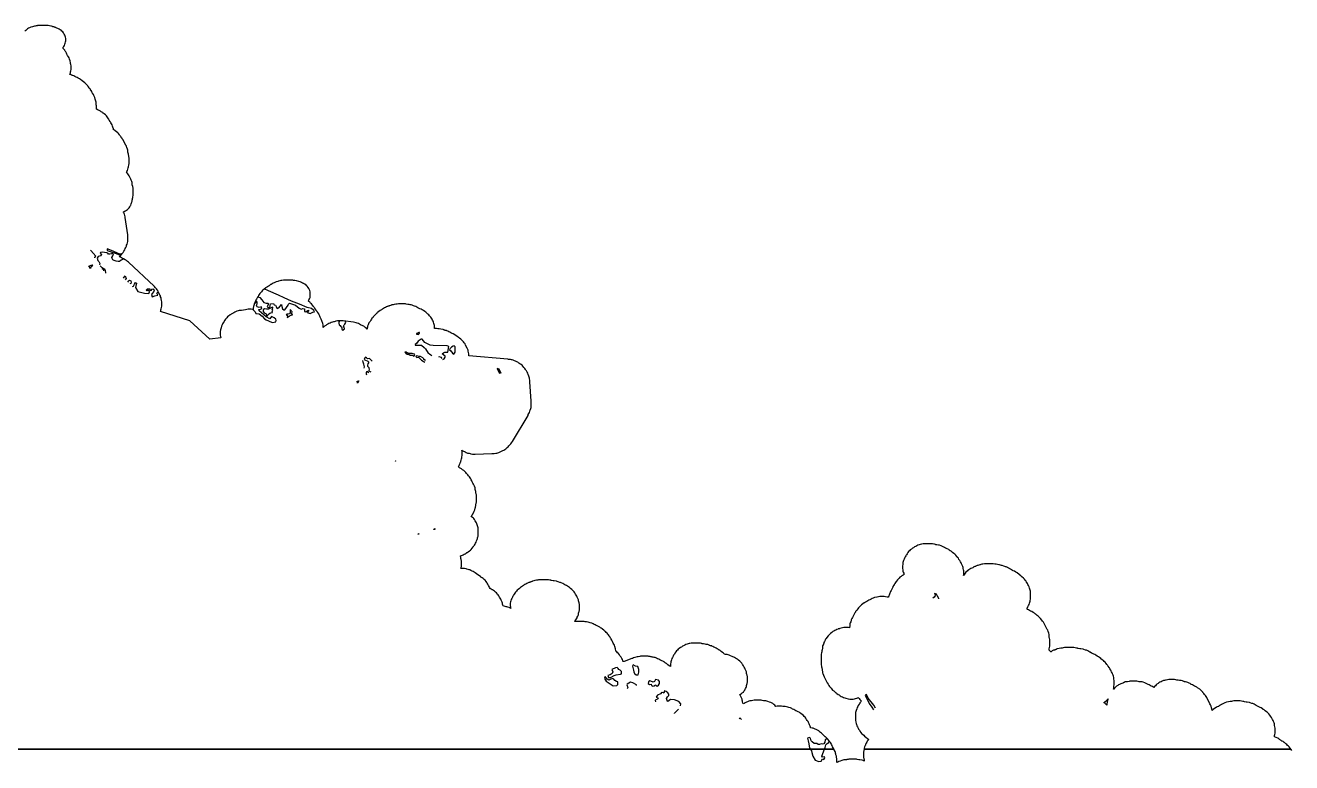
# Model space of a CAD drawing. Header units: metres. Extents: x 0 to 1325, y -1 to 773.
# Drawn here: x 387.34 to 434.15, y 209.55 to 236.79 of the extents above; entities that cross this region are included whole.
import ezdxf

# ---------------------------------------------------------------- set-up
doc = ezdxf.new("R2010")
doc.units = ezdxf.units.M

msp = doc.modelspace()

# ---------------------------------------------------------------- linework, layer by layer
at = {"layer": 'CUT'}
for points in [[(250.68, 210.048), (417.22, 210.048), (417.22, 210.058), (417.22, 210.058), (417.2, 210.098), (417.18, 210.138), (417.16, 210.178), (417.14, 210.218), (417.12, 210.258), (417.1, 210.288), (417.07, 210.328), (417.04, 210.368), (417, 210.418), (416.98, 210.438), (416.95, 210.468), (416.92, 210.498), (416.9, 210.508), (416.79, 210.618), (416.77, 210.638), (416.73, 210.668), (416.7, 210.688), (416.69, 210.698), (416.67, 210.718), (416.64, 210.738), (416.6, 210.758), (416.57, 210.778), (416.53, 210.788), (416.49, 210.808), (416.48, 210.808), (416.46, 210.818), (416.42, 210.828), (416.38, 210.838), (416.36, 210.838), (416.36, 210.858), (416.35, 210.898), (416.33, 210.948), (416.31, 210.988), (416.29, 211.028), (416.27, 211.068), (416.25, 211.098), (416.24, 211.108), (416.22, 211.148), (416.19, 211.188), (416.16, 211.228), (416.13, 211.258), (416.1, 211.288), (416.05, 211.328), (416.01, 211.358), (415.97, 211.388), (415.94, 211.408), (415.9, 211.428), (415.86, 211.448), (415.82, 211.468), (415.74, 211.508), (415.7, 211.528), (415.67, 211.548), (415.62, 211.568), (415.56, 211.588), (415.52, 211.598), (415.48, 211.608), (415.42, 211.618), (415.39, 211.618), (415.37, 211.618), (415.34, 211.628), (415.29, 211.638), (415.25, 211.638), (415.17, 211.638), (415.13, 211.638), (415.08, 211.628), (415.07, 211.638), (415.04, 211.668), (415.01, 211.698), (414.97, 211.728), (414.94, 211.748), (414.9, 211.768), (414.85, 211.788), (414.79, 211.808), (414.75, 211.818), (414.71, 211.828), (414.67, 211.838), (414.63, 211.838), (414.57, 211.848), (414.54, 211.858), (414.5, 211.858), (414.32, 211.858), (414.28, 211.858), (414.23, 211.848), (414.18, 211.838), (414.16, 211.838), (414.12, 211.828), (414.08, 211.818), (414.03, 211.798), (413.99, 211.778), (413.95, 211.758), (413.91, 211.738), (413.87, 211.718), (413.86, 211.748), (413.85, 211.798), (413.85, 211.818), (413.84, 211.858), (413.83, 211.898), (413.81, 211.948), (413.79, 211.988), (413.75, 212.068), (413.77, 212.078), (413.81, 212.098), (413.84, 212.128), (413.88, 212.158), (413.9, 212.188), (413.93, 212.228), (413.95, 212.268), (413.96, 212.288), (413.98, 212.328), (413.99, 212.358), (414, 212.398), (414.01, 212.438), (414.02, 212.468), (414.03, 212.528), (414.03, 212.578), (414.03, 212.668), (414.03, 212.718), (414.02, 212.778), (414.01, 212.808), (414, 212.848), (414, 212.868), (413.99, 212.908), (413.97, 212.958), (413.95, 212.998), (413.93, 213.038), (413.91, 213.078), (413.88, 213.128), (413.86, 213.158), (413.85, 213.178), (413.82, 213.218), (413.78, 213.268), (413.75, 213.298), (413.7, 213.338), (413.66, 213.368), (413.63, 213.388), (413.59, 213.408), (413.55, 213.428), (413.47, 213.468), (413.41, 213.498), (413.38, 213.508), (413.35, 213.518), (413.32, 213.528), (413.28, 213.538), (413.26, 213.538), (413.22, 213.548), (413.18, 213.558), (413.14, 213.588), (413.11, 213.618), (413.06, 213.658), (413.05, 213.668), (413.01, 213.698), (412.99, 213.708), (412.96, 213.728), (412.91, 213.758), (412.87, 213.778), (412.83, 213.798), (412.79, 213.818), (412.75, 213.838), (412.72, 213.848), (412.71, 213.858), (412.7, 213.858), (412.69, 213.858), (412.68, 213.868), (412.67, 213.868), (412.66, 213.868), (412.64, 213.878), (412.63, 213.878), (412.62, 213.888), (412.57, 213.908), (412.53, 213.918), (412.51, 213.918), (412.47, 213.928), (412.41, 213.938), (412.38, 213.938), (412.36, 213.938), (412.34, 213.948), (412.33, 213.948), (412.29, 213.958), (412.27, 213.958), (412.22, 213.968), (412.17, 213.968), (412.04, 213.968), (412, 213.968), (411.95, 213.958), (411.9, 213.948), (411.88, 213.948), (411.84, 213.938), (411.8, 213.928), (411.75, 213.908), (411.71, 213.888), (411.67, 213.868), (411.63, 213.848), (411.6, 213.828), (411.59, 213.818), (411.55, 213.798), (411.51, 213.768), (411.47, 213.738), (411.44, 213.708), (411.41, 213.678), (411.38, 213.638), (411.35, 213.598), (411.33, 213.558), (411.32, 213.548), (411.3, 213.518), (411.28, 213.478), (411.26, 213.438), (411.24, 213.398), (411.22, 213.348), (411.21, 213.308), (411.2, 213.268), (411.2, 213.248), (411.19, 213.198), (411.18, 213.148), (411.18, 213.108), (411.18, 213.098), (411.14, 213.128), (411.09, 213.168), (411.08, 213.178), (411.04, 213.208), (411.01, 213.228), (411, 213.228), (410.97, 213.248), (410.95, 213.268), (410.9, 213.298), (410.87, 213.308), (410.79, 213.348), (410.75, 213.368), (410.71, 213.388), (410.67, 213.408), (410.62, 213.428), (410.58, 213.438), (410.54, 213.448), (410.51, 213.448), (410.48, 213.458), (410.47, 213.458), (410.46, 213.458), (410.43, 213.468), (410.42, 213.468), (410.39, 213.468), (410.36, 213.478), (410.31, 213.478), (410.12, 213.478), (410.08, 213.478), (410.05, 213.468), (409.99, 213.458), (409.95, 213.458), (409.87, 213.438), (409.82, 213.418), (409.78, 213.398), (409.76, 213.398), (409.47, 213.288), (409.45, 213.288), (409.44, 213.288), (409.43, 213.298), (409.43, 213.308), (409.41, 213.358), (409.39, 213.398), (409.36, 213.448), (409.33, 213.488), (409.3, 213.528), (409.26, 213.578), (409.23, 213.608), (409.2, 213.638), (409.17, 213.668), (409.16, 213.668), (409.16, 213.688), (409.15, 213.738), (409.15, 213.758), (409.13, 213.838), (409.11, 213.888), (409.09, 213.928), (409.07, 213.968), (409.04, 214.028), (409.02, 214.068), (408.99, 214.108), (408.99, 214.118), (408.97, 214.148), (408.95, 214.188), (408.94, 214.198), (408.92, 214.218), (408.92, 214.228), (408.9, 214.268), (408.87, 214.298), (408.84, 214.328), (408.81, 214.358), (408.78, 214.388), (408.76, 214.408), (408.72, 214.438), (408.67, 214.478), (408.66, 214.488), (408.62, 214.518), (408.6, 214.528), (408.57, 214.548), (408.52, 214.578), (408.48, 214.598), (408.44, 214.618), (408.4, 214.638), (408.36, 214.658), (408.33, 214.678), (408.28, 214.698), (408.22, 214.718), (408.14, 214.738), (408.08, 214.748), (408.05, 214.748), (408.03, 214.748), (408, 214.758), (407.95, 214.768), (407.91, 214.768), (407.72, 214.768), (407.66, 214.768), (407.64, 214.768), (407.66, 214.788), (407.69, 214.828), (407.71, 214.858), (407.73, 214.898), (407.74, 214.918), (407.76, 214.958), (407.78, 215.008), (407.79, 215.048), (407.79, 215.068), (407.8, 215.108), (407.81, 215.138), (407.82, 215.198), (407.82, 215.248), (407.82, 215.338), (407.82, 215.388), (407.81, 215.448), (407.8, 215.488), (407.79, 215.528), (407.78, 215.568), (407.76, 215.618), (407.74, 215.658), (407.72, 215.698), (407.7, 215.738), (407.68, 215.768), (407.67, 215.778), (407.65, 215.818), (407.62, 215.858), (407.59, 215.898), (407.54, 215.948), (407.49, 215.988), (407.45, 216.018), (407.41, 216.048), (407.38, 216.068), (407.34, 216.088), (407.3, 216.108), (407.29, 216.118), (407.28, 216.118), (407.24, 216.148), (407.2, 216.168), (407.15, 216.188), (407.12, 216.198), (407.09, 216.208), (407.03, 216.228), (407, 216.238), (406.97, 216.248), (406.89, 216.268), (406.85, 216.268), (406.79, 216.278), (406.78, 216.278), (406.76, 216.288), (406.73, 216.288), (406.72, 216.288), (406.68, 216.298), (406.63, 216.308), (406.59, 216.308), (406.4, 216.308), (406.36, 216.308), (406.31, 216.298), (406.28, 216.288), (406.26, 216.288), (406.23, 216.288), (406.17, 216.278), (406.13, 216.268), (406.08, 216.248), (406.07, 216.238), (406.06, 216.238), (406.04, 216.228), (406.03, 216.228), (406.02, 216.228), (406.01, 216.218), (405.99, 216.218), (405.98, 216.208), (405.97, 216.208), (405.95, 216.198), (405.92, 216.188), (405.88, 216.168), (405.84, 216.148), (405.8, 216.128), (405.77, 216.108), (405.75, 216.088), (405.73, 216.078), (405.71, 216.068), (405.68, 216.048), (405.64, 216.018), (405.6, 215.988), (405.55, 215.948), (405.52, 215.918), (405.49, 215.888), (405.46, 215.848), (405.43, 215.808), (405.41, 215.768), (405.4, 215.758), (405.38, 215.728), (405.36, 215.698), (405.34, 215.658), (405.32, 215.618), (405.3, 215.578), (405.28, 215.528), (405.27, 215.488), (405.26, 215.438), (405.26, 215.398), (405.26, 215.358), (405.27, 215.308), (405.27, 215.268), (405.28, 215.248), (405.26, 215.258), (405.22, 215.278), (405.17, 215.298), (405.13, 215.308), (405.11, 215.308), (405.07, 215.318), (405.04, 215.328), (405, 215.338), (404.99, 215.368), (404.98, 215.398), (404.97, 215.438), (404.96, 215.478), (404.95, 215.508), (404.93, 215.548), (404.91, 215.588), (404.89, 215.628), (404.87, 215.668), (404.84, 215.708), (404.81, 215.748), (404.8, 215.758), (404.79, 215.768), (404.75, 215.818), (404.72, 215.848), (404.68, 215.878), (404.64, 215.908), (404.6, 215.928), (404.59, 215.938), (404.56, 215.958), (404.52, 215.978), (404.5, 216.018), (404.48, 216.058), (404.46, 216.098), (404.43, 216.148), (404.41, 216.178), (404.4, 216.198), (404.37, 216.238), (404.33, 216.288), (404.3, 216.318), (404.26, 216.348), (404.22, 216.378), (404.18, 216.398), (404.17, 216.408), (404.01, 216.518), (404.01, 216.528), (403.97, 216.558), (403.93, 216.588), (403.89, 216.608), (403.85, 216.628), (403.81, 216.648), (403.77, 216.668), (403.74, 216.678), (403.7, 216.688), (403.66, 216.698), (403.63, 216.708), (403.57, 216.718), (403.52, 216.718), (403.44, 216.718), (403.45, 216.748), (403.46, 216.808), (403.46, 216.858), (403.46, 216.948), (403.46, 216.998), (403.45, 217.058), (403.44, 217.088), (403.43, 217.128), (403.42, 217.188), (403.46, 217.198), (403.5, 217.218), (403.52, 217.228), (403.56, 217.248), (403.6, 217.268), (403.63, 217.288), (403.66, 217.308), (403.67, 217.318), (403.71, 217.338), (403.75, 217.368), (403.79, 217.398), (403.82, 217.428), (403.86, 217.478), (403.89, 217.518), (403.9, 217.538), (403.92, 217.558), (403.94, 217.588), (403.96, 217.618), (403.98, 217.658), (404, 217.698), (404.02, 217.738), (404.04, 217.788), (404.05, 217.828), (404.05, 217.848), (404.06, 217.888), (404.07, 217.918), (404.08, 217.978), (404.08, 218.028), (404.08, 218.118), (404.08, 218.168), (404.07, 218.228), (404.06, 218.258), (404.05, 218.298), (404.04, 218.338), (404.03, 218.368), (404.01, 218.408), (403.99, 218.448), (403.97, 218.488), (403.94, 218.528), (403.91, 218.568), (403.9, 218.578), (403.87, 218.608), (403.83, 218.628), (403.82, 218.628), (403.91, 218.808), (403.93, 218.838), (403.95, 218.888), (403.97, 218.948), (403.98, 218.988), (403.99, 219.048), (403.99, 219.078), (403.99, 219.098), (404, 219.128), (404.01, 219.178), (404.01, 219.218), (404.01, 219.398), (404.01, 219.438), (404, 219.468), (403.99, 219.528), (403.99, 219.568), (403.98, 219.598), (403.97, 219.638), (403.97, 219.658), (403.96, 219.698), (403.94, 219.758), (403.92, 219.808), (403.9, 219.838), (403.88, 219.878), (403.86, 219.918), (403.84, 219.958), (403.82, 219.998), (403.8, 220.038), (403.78, 220.068), (403.75, 220.108), (403.72, 220.148), (403.69, 220.178), (403.68, 220.198), (403.67, 220.208), (403.66, 220.218), (403.65, 220.228), (403.62, 220.268), (403.59, 220.298), (403.54, 220.338), (403.5, 220.368), (403.46, 220.398), (403.43, 220.418), (403.41, 220.428), (403.39, 220.438), (403.37, 220.458), (403.35, 220.478), (403.36, 220.498), (403.37, 220.528), (403.39, 220.568), (403.41, 220.608), (403.42, 220.648), (403.43, 220.658), (403.44, 220.678), (403.44, 220.688), (403.44, 220.698), (403.45, 220.728), (403.46, 220.768), (403.47, 220.808), (403.47, 220.848), (403.48, 220.898), (403.48, 220.938), (403.48, 221.018), (403.48, 221.058), (403.47, 221.088), (403.51, 221.068), (403.59, 221.028), (403.63, 221.008), (403.68, 220.988), (403.72, 220.978), (403.74, 220.978), (403.78, 220.968), (403.81, 220.958), (403.87, 220.948), (403.92, 220.948), (403.96, 220.948), (403.97, 220.948), (404.58, 220.968), (404.62, 220.968), (404.67, 220.968), (404.73, 220.978), (404.76, 220.988), (404.8, 220.998), (404.84, 221.008), (404.87, 221.018), (404.91, 221.038), (404.99, 221.078), (405.03, 221.098), (405.06, 221.118), (405.1, 221.148), (405.15, 221.188), (405.18, 221.218), (405.21, 221.248), (405.24, 221.278), (405.28, 221.328), (405.31, 221.368), (405.34, 221.408), (405.92, 222.378), (405.93, 222.408), (405.95, 222.448), (405.97, 222.488), (405.99, 222.538), (405.99, 222.548), (406, 222.568), (406.02, 222.628), (406.03, 222.668), (406.04, 222.728), (406.04, 222.778), (406.04, 222.868), (406.04, 222.898), (405.99, 223.618), (405.98, 223.678), (405.97, 223.728), (405.97, 223.748), (405.96, 223.788), (405.95, 223.828), (405.93, 223.888), (405.91, 223.938), (405.89, 223.978), (405.86, 224.018), (405.84, 224.048), (405.83, 224.068), (405.8, 224.108), (405.77, 224.148), (405.73, 224.198), (405.7, 224.228), (405.66, 224.258), (405.62, 224.288), (405.58, 224.308), (405.57, 224.318), (405.54, 224.338), (405.5, 224.358), (405.46, 224.378), (405.42, 224.398), (405.37, 224.418), (405.33, 224.428), (405.31, 224.428), (405.27, 224.438), (405.24, 224.448), (405.2, 224.448), (405.17, 224.458), (403.73, 224.578), (403.73, 224.608), (403.73, 224.648), (403.72, 224.698), (403.71, 224.748), (403.7, 224.788), (403.69, 224.818), (403.67, 224.858), (403.61, 224.978), (403.59, 225.018), (403.56, 225.058), (403.53, 225.098), (403.5, 225.128), (403.47, 225.158), (403.44, 225.188), (403.39, 225.228), (403.35, 225.258), (403.32, 225.278), (403.15, 225.388), (403.11, 225.408), (403.07, 225.428), (403.03, 225.448), (402.99, 225.468), (402.95, 225.488), (402.92, 225.498), (402.91, 225.508), (402.9, 225.508), (402.89, 225.508), (402.88, 225.518), (402.87, 225.518), (402.86, 225.518), (402.84, 225.528), (402.83, 225.528), (402.81, 225.538), (402.8, 225.538), (402.78, 225.548), (402.7, 225.568), (402.64, 225.578), (402.59, 225.578), (402.54, 225.588), (402.5, 225.588), (402.46, 225.588), (402.46, 225.598), (402.46, 225.638), (402.46, 225.658), (402.46, 225.698), (402.45, 225.738), (402.44, 225.778), (402.43, 225.818), (402.41, 225.858), (402.39, 225.898), (402.37, 225.938), (402.35, 225.968), (402.32, 226.008), (402.28, 226.058), (402.25, 226.088), (402.22, 226.118), (402.19, 226.148), (402.14, 226.188), (402.1, 226.218), (402.06, 226.248), (402.01, 226.278), (401.97, 226.298), (401.92, 226.318), (401.89, 226.328), (401.87, 226.338), (401.86, 226.348), (401.85, 226.348), (401.81, 226.378), (401.77, 226.398), (401.72, 226.418), (401.69, 226.428), (401.63, 226.448), (401.6, 226.458), (401.56, 226.468), (401.52, 226.478), (401.48, 226.478), (401.42, 226.488), (401.39, 226.498), (401.35, 226.498), (401.17, 226.498), (401.13, 226.498), (401.08, 226.488), (401.03, 226.488), (400.97, 226.478), (400.93, 226.468), (400.89, 226.458), (400.87, 226.448), (400.86, 226.448), (400.84, 226.438), (400.83, 226.438), (400.8, 226.428), (400.79, 226.428), (400.78, 226.418), (400.76, 226.418), (400.75, 226.408), (400.74, 226.408), (400.72, 226.398), (400.69, 226.388), (400.65, 226.368), (400.61, 226.348), (400.57, 226.328), (400.54, 226.308), (400.52, 226.288), (400.5, 226.278), (400.48, 226.268), (400.45, 226.248), (400.37, 226.188), (400.35, 226.168), (400.32, 226.148), (400.31, 226.138), (400.3, 226.128), (400.28, 226.108), (400.25, 226.078), (400.22, 226.048), (400.2, 226.018), (400.19, 226.008), (400.18, 225.998), (400.16, 225.968), (400.15, 225.968), (400.13, 225.928), (400.11, 225.898), (400.08, 225.848), (400.07, 225.838), (400.04, 225.798), (400.02, 225.758), (400.01, 225.718), (399.99, 225.678), (399.98, 225.638), (399.97, 225.588), (399.97, 225.568), (399.96, 225.578), (399.93, 225.608), (399.89, 225.638), (399.85, 225.668), (399.81, 225.688), (399.73, 225.728), (399.69, 225.748), (399.65, 225.768), (399.6, 225.788), (399.56, 225.798), (399.52, 225.808), (399.47, 225.818), (399.08, 225.868), (399.02, 225.868), (398.93, 225.868), (398.88, 225.868), (398.82, 225.858), (398.79, 225.848), (398.75, 225.838), (398.73, 225.838), (398.69, 225.828), (398.64, 225.808), (398.6, 225.788), (398.56, 225.768), (398.52, 225.748), (398.47, 225.718), (398.44, 225.698), (398.4, 225.678), (398.37, 225.648), (398.36, 225.638), (398.35, 225.628), (398.35, 225.668), (398.34, 225.728), (398.33, 225.768), (398.32, 225.808), (398.31, 225.838), (398.3, 225.868), (398.27, 225.928), (398.23, 226.008), (398.22, 226.038), (398.2, 226.088), (398.18, 226.128), (398.15, 226.178), (398.12, 226.208), (398.12, 226.218), (398.11, 226.228), (398.09, 226.258), (398.08, 226.268), (398.07, 226.288), (398.06, 226.308), (398.03, 226.348), (398.01, 226.368), (398, 226.388), (397.99, 226.398), (397.98, 226.408), (397.98, 226.418), (397.95, 226.448), (397.91, 226.498), (397.88, 226.528), (397.86, 226.538), (397.85, 226.558), (397.82, 226.588), (397.79, 226.608), (397.8, 226.618), (397.82, 226.648), (397.84, 226.688), (397.86, 226.738), (397.86, 226.778), (397.87, 226.818), (397.87, 226.868), (397.87, 226.908), (397.86, 226.948), (397.85, 226.988), (397.83, 227.038), (397.81, 227.068), (397.79, 227.108), (397.76, 227.148), (397.73, 227.178), (397.7, 227.208), (397.66, 227.228), (397.62, 227.248), (397.58, 227.268), (397.55, 227.288), (397.5, 227.308), (397.44, 227.328), (397.36, 227.348), (397.3, 227.358), (397.27, 227.358), (397.25, 227.358), (397.22, 227.368), (397.17, 227.378), (397.13, 227.378), (396.95, 227.378), (396.91, 227.378), (396.88, 227.368), (396.82, 227.358), (396.78, 227.358), (396.74, 227.348), (396.7, 227.338), (396.67, 227.328), (396.61, 227.308), (396.58, 227.298), (396.53, 227.278), (396.5, 227.258), (396.46, 227.238), (396.44, 227.228), (396.42, 227.218), (396.4, 227.208), (396.39, 227.198), (396.37, 227.178), (396.36, 227.178), (396.35, 227.168), (396.32, 227.158), (396.31, 227.148), (396.29, 227.128), (396.28, 227.128), (396.26, 227.118), (396.22, 227.088), (396.21, 227.078), (396.16, 227.038), (396.12, 227.008), (396.09, 226.978), (396.06, 226.938), (396.02, 226.888), (396.01, 226.878), (395.98, 226.838), (395.96, 226.808), (395.96, 226.798), (395.94, 226.768), (395.93, 226.748), (395.92, 226.748), (395.89, 226.698), (395.88, 226.668), (395.85, 226.608), (395.83, 226.568), (395.81, 226.528), (395.79, 226.478), (395.78, 226.438), (395.77, 226.398), (395.76, 226.338), (395.76, 226.288), (395.74, 226.288), (395.69, 226.298), (395.65, 226.298), (395.61, 226.298), (395.57, 226.298), (395.52, 226.288), (395.48, 226.278), (395.33, 226.258), (395.29, 226.258), (395.24, 226.248), (395.2, 226.238), (395.16, 226.228), (395.11, 226.208), (395.08, 226.188), (395.04, 226.168), (395, 226.148), (394.95, 226.118), (394.92, 226.098), (394.9, 226.088), (394.86, 226.058), (394.81, 226.018), (394.78, 225.988), (394.74, 225.938), (394.71, 225.898), (394.7, 225.878), (394.68, 225.848), (394.65, 225.798), (394.63, 225.758), (394.61, 225.728), (394.59, 225.678), (394.57, 225.618), (394.55, 225.538), (394.54, 225.478), (394.54, 225.428), (394.54, 225.378), (394.54, 225.338), (394.55, 225.288), (394.56, 225.248), (394.15, 225.188), (393.42, 225.868), (392.33, 226.218), (392.34, 226.238), (392.35, 226.278), (392.36, 226.318), (392.37, 226.368), (392.38, 226.418), (392.38, 226.458), (392.38, 226.538), (392.38, 226.578), (392.37, 226.628), (392.36, 226.678), (392.36, 226.698), (392.35, 226.738), (392.33, 226.788), (392.31, 226.828), (392.25, 226.948), (392.23, 226.988), (392.21, 227.018), (392.18, 227.058), (392.14, 227.108), (392.11, 227.138), (392.1, 227.148), (391.15, 228.038), (391.11, 228.068), (391.07, 228.098), (391.05, 228.108), (391.02, 228.128), (390.97, 228.158), (390.93, 228.178), (390.85, 228.218), (390.81, 228.238), (390.82, 228.248), (390.85, 228.278), (390.88, 228.308), (390.92, 228.358), (390.95, 228.398), (390.96, 228.418), (390.98, 228.448), (391.01, 228.498), (391.03, 228.538), (391.05, 228.578), (391.06, 228.618), (391.07, 228.628), (391.08, 228.648), (391.08, 228.658), (391.08, 228.668), (391.1, 228.708), (391.11, 228.748), (391.12, 228.808), (391.12, 228.858), (391.12, 228.988), (391.12, 229.048), (391.03, 229.688), (391.02, 229.718), (391.01, 229.768), (391, 229.808), (390.99, 229.828), (390.99, 229.838), (390.99, 229.848), (390.98, 229.868), (390.97, 229.878), (390.96, 229.898), (391, 229.918), (391.04, 229.938), (391.08, 229.958), (391.11, 229.988), (391.15, 230.018), (391.17, 230.048), (391.2, 230.088), (391.22, 230.128), (391.23, 230.148), (391.25, 230.188), (391.26, 230.228), (391.27, 230.258), (391.27, 230.268), (391.28, 230.288), (391.28, 230.308), (391.29, 230.328), (391.29, 230.338), (391.3, 230.358), (391.3, 230.378), (391.3, 230.388), (391.31, 230.428), (391.31, 230.448), (391.32, 230.498), (391.32, 230.548), (391.32, 230.728), (391.32, 230.778), (391.31, 230.828), (391.3, 230.868), (391.29, 230.888), (391.29, 230.898), (391.29, 230.908), (391.28, 230.958), (391.28, 230.978), (391.27, 231.018), (391.25, 231.068), (391.23, 231.108), (391.17, 231.228), (391.15, 231.268), (391.12, 231.308), (391.09, 231.348), (391.08, 231.358), (391.09, 231.388), (391.11, 231.428), (391.13, 231.478), (391.14, 231.518), (391.15, 231.558), (391.15, 231.578), (391.16, 231.628), (391.17, 231.678), (391.17, 231.718), (391.17, 231.808), (391.17, 231.868), (391.15, 232.028), (391.14, 232.068), (391.13, 232.108), (391.13, 232.118), (391.12, 232.178), (391.11, 232.218), (391.09, 232.278), (391.07, 232.328), (391.05, 232.358), (390.97, 232.518), (390.95, 232.558), (390.93, 232.578), (390.92, 232.598), (390.91, 232.618), (390.89, 232.638), (390.88, 232.648), (390.88, 232.658), (390.86, 232.678), (390.85, 232.698), (390.84, 232.708), (390.83, 232.718), (390.82, 232.738), (390.78, 232.788), (390.75, 232.818), (390.71, 232.848), (390.66, 232.888), (390.65, 232.898), (390.61, 232.928), (390.6, 232.928), (390.6, 232.938), (390.59, 232.968), (390.57, 233.028), (390.56, 233.058), (390.54, 233.108), (390.52, 233.148), (390.49, 233.188), (390.49, 233.198), (390.48, 233.208), (390.47, 233.238), (390.44, 233.288), (390.42, 233.308), (390.42, 233.318), (390.41, 233.328), (390.39, 233.368), (390.36, 233.408), (390.33, 233.448), (390.3, 233.478), (390.25, 233.518), (390.21, 233.548), (390.19, 233.558), (390.17, 233.578), (390.14, 233.598), (390.11, 233.618), (390.07, 233.638), (390.03, 233.658), (389.99, 233.678), (389.97, 233.688), (389.97, 233.778), (389.97, 233.818), (389.96, 233.848), (389.95, 233.908), (389.95, 233.948), (389.94, 233.988), (389.93, 234.028), (389.92, 234.058), (389.9, 234.118), (389.89, 234.148), (389.87, 234.198), (389.85, 234.238), (389.82, 234.278), (389.82, 234.288), (389.81, 234.298), (389.79, 234.338), (389.77, 234.378), (389.75, 234.398), (389.74, 234.418), (389.73, 234.438), (389.71, 234.458), (389.7, 234.478), (389.67, 234.518), (389.66, 234.528), (389.65, 234.538), (389.64, 234.558), (389.61, 234.588), (389.58, 234.618), (389.54, 234.658), (389.53, 234.668), (389.49, 234.698), (389.44, 234.738), (389.43, 234.748), (389.39, 234.778), (389.37, 234.788), (389.34, 234.808), (389.29, 234.838), (389.25, 234.858), (389.21, 234.878), (389.17, 234.898), (389.13, 234.918), (389.09, 234.938), (389.08, 234.938), (389.05, 234.948), (389.04, 234.948), (389.01, 234.968), (388.98, 234.978), (388.98, 234.988), (389, 235.028), (389.01, 235.068), (389.02, 235.108), (389.03, 235.158), (389.03, 235.198), (389.03, 235.238), (389.03, 235.288), (389.02, 235.338), (389.01, 235.378), (389.01, 235.398), (388.99, 235.478), (388.97, 235.538), (388.95, 235.588), (388.93, 235.628), (388.9, 235.668), (388.9, 235.678), (388.87, 235.728), (388.86, 235.758), (388.83, 235.808), (388.81, 235.828), (388.79, 235.858), (388.79, 235.868), (388.77, 235.898), (388.74, 235.938), (388.73, 235.958), (388.74, 235.978), (388.76, 236.008), (388.78, 236.048), (388.8, 236.088), (388.81, 236.128), (388.82, 236.178), (388.83, 236.218), (388.83, 236.258), (388.83, 236.308), (388.82, 236.348), (388.81, 236.388), (388.79, 236.428), (388.77, 236.468), (388.75, 236.508), (388.72, 236.548), (388.69, 236.578), (388.66, 236.608), (388.62, 236.628), (388.58, 236.648), (388.54, 236.668), (388.5, 236.688), (388.47, 236.698), (388.46, 236.708), (388.45, 236.708), (388.44, 236.708), (388.43, 236.718), (388.42, 236.718), (388.41, 236.718), (388.39, 236.728), (388.38, 236.728), (388.35, 236.738), (388.34, 236.748), (388.3, 236.758), (388.28, 236.758), (388.18, 236.778), (388.13, 236.788), (388.09, 236.788), (387.91, 236.788), (387.86, 236.788), (387.84, 236.778), (387.81, 236.778), (387.79, 236.778), (387.77, 236.768), (387.74, 236.768), (387.7, 236.758), (387.68, 236.758), (387.6, 236.738), (387.54, 236.718), (387.49, 236.698), (387.45, 236.678), (387.41, 236.658), (387.38, 236.628), (387.35, 236.598), (387.32, 236.568)], [(434.16, 209.998), (434.13, 210.038), (434.12, 210.048), (418.35, 210.048), (418.34, 210.028), (418.33, 209.998), (418.32, 209.938), (418.32, 209.888), (418.32, 209.798), (418.32, 209.748), (418.33, 209.688), (418.34, 209.648), (418.35, 209.608), (418.33, 209.618), (418.27, 209.638), (418.19, 209.658), (418.15, 209.658), (418.09, 209.668), (418.06, 209.678), (418.02, 209.678), (417.83, 209.678), (417.78, 209.678), (417.76, 209.668), (417.73, 209.668), (417.71, 209.668), (417.69, 209.658), (417.66, 209.658), (417.62, 209.648), (417.6, 209.648), (417.56, 209.638), (417.52, 209.628), (417.46, 209.608), (417.41, 209.588), (417.37, 209.568), (417.34, 209.548), (417.34, 209.618), (417.34, 209.658), (417.33, 209.688), (417.32, 209.748), (417.32, 209.788), (417.31, 209.818), (417.3, 209.838), (417.3, 209.858), (417.29, 209.898), (417.28, 209.928), (417.27, 209.958), (417.24, 210.018), (417.22, 210.048), (250.68, 210.048)]]:
    msp.add_lwpolyline(points, dxfattribs=at)
for points in [[(389.81, 227.918), (389.78, 227.878), (389.76, 227.848), (389.74, 227.808), (389.68, 227.908), (389.74, 227.918), (389.77, 227.928), (389.83, 227.938), (389.81, 227.918)], [(399.62, 223.568), (399.6, 223.648), (399.62, 223.648), (399.67, 223.658), (399.62, 223.568)], [(401.02, 220.698), (401.02, 220.688), (401.01, 220.698), (401.02, 220.698)], [(402.47, 218.198), (402.48, 218.188), (402.48, 218.178), (402.47, 218.168), (402.45, 218.168), (402.42, 218.168), (402.44, 218.178), (402.47, 218.198)], [(401.86, 217.988), (401.85, 218.008), (401.88, 218.008), (401.9, 218.008), (401.88, 217.998), (401.86, 217.988)], [(434.1, 210.078), (434.06, 210.128), (434.03, 210.158), (434, 210.188), (433.97, 210.218), (433.93, 210.248), (433.88, 210.288), (433.87, 210.298), (433.83, 210.328), (433.8, 210.348), (433.79, 210.348), (433.76, 210.368), (433.74, 210.378), (433.73, 210.388), (433.7, 210.408), (433.67, 210.428), (433.64, 210.448), (433.51, 210.508), (433.51, 210.518), (433.52, 210.548), (433.53, 210.588), (433.54, 210.638), (433.54, 210.688), (433.54, 210.778), (433.54, 210.818), (433.53, 210.868), (433.52, 210.918), (433.52, 210.938), (433.51, 210.978), (433.5, 211.018), (433.48, 211.068), (433.46, 211.108), (433.44, 211.148), (433.42, 211.188), (433.4, 211.218), (433.39, 211.228), (433.37, 211.268), (433.34, 211.308), (433.31, 211.348), (433.28, 211.378), (433.26, 211.398), (433.22, 211.428), (433.17, 211.468), (433.16, 211.478), (433.12, 211.508), (433.1, 211.518), (433.07, 211.538), (433.02, 211.568), (432.98, 211.588), (432.94, 211.608), (432.86, 211.648), (432.85, 211.658), (432.84, 211.658), (432.8, 211.688), (432.76, 211.708), (432.71, 211.728), (432.68, 211.738), (432.62, 211.758), (432.59, 211.768), (432.51, 211.788), (432.47, 211.788), (432.41, 211.798), (432.4, 211.798), (432.38, 211.808), (432.35, 211.808), (432.34, 211.808), (432.3, 211.818), (432.25, 211.828), (432.21, 211.828), (432.05, 211.828), (432.01, 211.828), (431.96, 211.818), (431.93, 211.808), (431.91, 211.808), (431.88, 211.808), (431.82, 211.798), (431.74, 211.778), (431.68, 211.758), (431.63, 211.738), (431.6, 211.718), (431.56, 211.698), (431.52, 211.678), (431.48, 211.658), (431.44, 211.628), (431.43, 211.628), (431.4, 211.608), (431.36, 211.588), (431.33, 211.568), (431.25, 211.508), (431.21, 211.478), (431.2, 211.538), (431.19, 211.578), (431.17, 211.638), (431.15, 211.688), (431.13, 211.718), (431.11, 211.758), (431.03, 211.918), (431.01, 211.958), (430.99, 211.988), (430.96, 212.028), (430.93, 212.068), (430.9, 212.098), (430.89, 212.118), (430.87, 212.138), (430.86, 212.148), (430.83, 212.188), (430.8, 212.218), (430.75, 212.258), (430.67, 212.318), (430.64, 212.338), (430.6, 212.358), (430.56, 212.378), (430.48, 212.418), (430.45, 212.438), (430.44, 212.438), (430.4, 212.468), (430.36, 212.488), (430.31, 212.508), (430.27, 212.518), (430.23, 212.528), (430.21, 212.538), (430.2, 212.538), (430.18, 212.538), (430.17, 212.548), (430.16, 212.548), (430.14, 212.558), (430.11, 212.568), (430.07, 212.578), (430.05, 212.578), (430, 212.588), (429.95, 212.598), (429.92, 212.598), (429.91, 212.598), (429.87, 212.608), (429.82, 212.618), (429.78, 212.618), (429.65, 212.618), (429.61, 212.618), (429.56, 212.608), (429.51, 212.598), (429.49, 212.598), (429.45, 212.588), (429.41, 212.578), (429.36, 212.558), (429.32, 212.538), (429.28, 212.518), (429.24, 212.498), (429.21, 212.478), (429.17, 212.448), (429.14, 212.418), (429.11, 212.388), (429.08, 212.358), (429.06, 212.328), (429.05, 212.328), (429, 212.358), (428.96, 212.378), (428.92, 212.398), (428.88, 212.418), (428.84, 212.438), (428.8, 212.458), (428.77, 212.478), (428.72, 212.498), (428.66, 212.518), (428.62, 212.528), (428.56, 212.538), (428.53, 212.538), (428.51, 212.538), (428.48, 212.548), (428.43, 212.558), (428.39, 212.558), (428.21, 212.558), (428.17, 212.558), (428.14, 212.548), (428.08, 212.538), (428.04, 212.538), (428, 212.528), (427.96, 212.508), (427.95, 212.508), (427.94, 212.498), (427.92, 212.498), (427.91, 212.488), (427.87, 212.478), (427.83, 212.458), (427.79, 212.438), (427.75, 212.418), (427.72, 212.398), (427.68, 212.368), (427.63, 212.328), (427.6, 212.298), (427.57, 212.268), (427.56, 212.258), (427.57, 212.298), (427.57, 212.318), (427.58, 212.368), (427.59, 212.418), (427.59, 212.458), (427.59, 212.538), (427.59, 212.578), (427.58, 212.628), (427.57, 212.678), (427.57, 212.698), (427.56, 212.738), (427.55, 212.778), (427.53, 212.828), (427.51, 212.868), (427.49, 212.908), (427.48, 212.928), (427.46, 212.968), (427.43, 213.018), (427.41, 213.048), (427.4, 213.068), (427.37, 213.108), (427.35, 213.128), (427.34, 213.148), (427.33, 213.158), (427.32, 213.168), (427.32, 213.178), (427.29, 213.208), (427.25, 213.258), (427.22, 213.288), (427.19, 213.318), (427.15, 213.348), (427.1, 213.388), (427.09, 213.398), (427.05, 213.428), (427.01, 213.458), (426.99, 213.468), (426.96, 213.488), (426.91, 213.518), (426.87, 213.538), (426.83, 213.558), (426.79, 213.578), (426.75, 213.598), (426.7, 213.628), (426.69, 213.628), (426.65, 213.658), (426.61, 213.678), (426.56, 213.698), (426.53, 213.708), (426.47, 213.728), (426.44, 213.738), (426.36, 213.758), (426.32, 213.758), (426.26, 213.768), (426.25, 213.768), (426.23, 213.778), (426.2, 213.778), (426.19, 213.778), (426.15, 213.788), (426.1, 213.798), (426.06, 213.798), (425.79, 213.798), (425.75, 213.798), (425.7, 213.788), (425.67, 213.778), (425.65, 213.778), (425.62, 213.778), (425.56, 213.768), (425.48, 213.748), (425.44, 213.728), (425.43, 213.728), (425.42, 213.718), (425.4, 213.718), (425.39, 213.708), (425.35, 213.698), (425.3, 213.678), (425.26, 213.648), (425.25, 213.648), (425.22, 213.668), (425.18, 213.698), (425.19, 213.728), (425.19, 213.748), (425.2, 213.798), (425.21, 213.848), (425.21, 213.888), (425.21, 214.058), (425.21, 214.098), (425.2, 214.148), (425.19, 214.178), (425.19, 214.198), (425.19, 214.228), (425.18, 214.288), (425.17, 214.328), (425.15, 214.388), (425.13, 214.438), (425.11, 214.468), (425.01, 214.668), (424.99, 214.708), (424.97, 214.738), (424.94, 214.778), (424.91, 214.818), (424.87, 214.868), (424.84, 214.898), (424.81, 214.928), (424.78, 214.958), (424.74, 214.988), (424.69, 215.028), (424.68, 215.038), (424.64, 215.068), (424.62, 215.078), (424.59, 215.098), (424.54, 215.128), (424.5, 215.148), (424.42, 215.188), (424.38, 215.208), (424.36, 215.228), (424.38, 215.268), (424.4, 215.308), (424.42, 215.348), (424.44, 215.388), (424.46, 215.438), (424.47, 215.478), (424.48, 215.518), (424.48, 215.538), (424.49, 215.588), (424.5, 215.638), (424.5, 215.678), (424.5, 215.768), (424.5, 215.818), (424.49, 215.878), (424.48, 215.918), (424.47, 215.958), (424.46, 215.998), (424.44, 216.048), (424.42, 216.088), (424.4, 216.128), (424.38, 216.168), (424.36, 216.198), (424.35, 216.208), (424.33, 216.248), (424.3, 216.288), (424.27, 216.328), (424.24, 216.358), (424.18, 216.418), (424.14, 216.448), (424.09, 216.488), (424.08, 216.498), (424, 216.558), (423.98, 216.568), (423.95, 216.588), (423.9, 216.618), (423.86, 216.638), (423.84, 216.648), (423.83, 216.648), (423.8, 216.678), (423.79, 216.678), (423.77, 216.698), (423.76, 216.698), (423.75, 216.698), (423.73, 216.708), (423.72, 216.718), (423.68, 216.738), (423.65, 216.758), (423.6, 216.778), (423.57, 216.788), (423.54, 216.798), (423.51, 216.808), (423.45, 216.828), (423.42, 216.838), (423.39, 216.848), (423.35, 216.858), (423.33, 216.858), (423.28, 216.868), (423.23, 216.878), (423.19, 216.878), (423.18, 216.878), (423.12, 216.888), (423.09, 216.898), (423.05, 216.898), (422.86, 216.898), (422.82, 216.898), (422.79, 216.888), (422.73, 216.878), (422.69, 216.878), (422.66, 216.868), (422.64, 216.858), (422.62, 216.858), (422.58, 216.848), (422.55, 216.838), (422.52, 216.828), (422.48, 216.808), (422.46, 216.798), (422.44, 216.798), (422.41, 216.778), (422.4, 216.778), (422.38, 216.758), (422.37, 216.758), (422.36, 216.748), (422.33, 216.738), (422.29, 216.718), (422.25, 216.698), (422.21, 216.668), (422.17, 216.638), (422.16, 216.628), (422.15, 216.618), (422.11, 216.588), (422.08, 216.548), (422.05, 216.508), (422.03, 216.478), (422.02, 216.468), (422.03, 216.508), (422.03, 216.548), (422.03, 216.588), (422.03, 216.638), (422.02, 216.678), (422.01, 216.718), (422, 216.758), (421.99, 216.798), (421.97, 216.848), (421.95, 216.888), (421.93, 216.928), (421.91, 216.968), (421.89, 216.988), (421.89, 216.998), (421.88, 217.018), (421.87, 217.028), (421.86, 217.038), (421.85, 217.058), (421.83, 217.098), (421.8, 217.128), (421.79, 217.138), (421.77, 217.158), (421.77, 217.168), (421.73, 217.218), (421.7, 217.248), (421.66, 217.278), (421.61, 217.318), (421.6, 217.328), (421.56, 217.358), (421.53, 217.378), (421.52, 217.378), (421.49, 217.398), (421.47, 217.418), (421.42, 217.448), (421.39, 217.458), (421.35, 217.478), (421.31, 217.498), (421.27, 217.518), (421.24, 217.538), (421.19, 217.558), (421.13, 217.578), (421.09, 217.588), (421.03, 217.598), (421.01, 217.598), (421, 217.598), (420.98, 217.608), (420.94, 217.618), (420.92, 217.618), (420.87, 217.628), (420.82, 217.638), (420.78, 217.638), (420.62, 217.638), (420.58, 217.638), (420.53, 217.628), (420.48, 217.618), (420.46, 217.618), (420.42, 217.608), (420.38, 217.598), (420.33, 217.578), (420.29, 217.558), (420.25, 217.538), (420.21, 217.518), (420.18, 217.498), (420.17, 217.488), (420.13, 217.468), (420.09, 217.438), (420.05, 217.408), (420.02, 217.378), (419.99, 217.348), (419.96, 217.308), (419.93, 217.268), (419.91, 217.228), (419.9, 217.218), (419.88, 217.188), (419.86, 217.148), (419.84, 217.108), (419.82, 217.068), (419.8, 217.018), (419.79, 216.978), (419.78, 216.938), (419.78, 216.918), (419.77, 216.868), (419.76, 216.818), (419.76, 216.778), (419.76, 216.758), (419.76, 216.718), (419.77, 216.668), (419.78, 216.628), (419.79, 216.588), (419.81, 216.548), (419.83, 216.508), (419.8, 216.488), (419.79, 216.478), (419.76, 216.468), (419.75, 216.458), (419.73, 216.438), (419.71, 216.428), (419.67, 216.398), (419.64, 216.368), (419.61, 216.338), (419.58, 216.298), (419.54, 216.248), (419.53, 216.238), (419.5, 216.198), (419.48, 216.168), (419.48, 216.158), (419.46, 216.128), (419.45, 216.108), (419.44, 216.108), (419.41, 216.058), (419.4, 216.028), (419.34, 215.908), (419.32, 215.868), (419.25, 215.678), (419.24, 215.658), (419.21, 215.668), (419.19, 215.668), (419.14, 215.678), (419.09, 215.688), (419.05, 215.688), (418.97, 215.688), (418.93, 215.688), (418.88, 215.678), (418.83, 215.668), (418.81, 215.668), (418.73, 215.648), (418.68, 215.628), (418.64, 215.608), (418.6, 215.588), (418.56, 215.568), (418.52, 215.548), (418.48, 215.528), (418.44, 215.508), (418.39, 215.478), (418.36, 215.458), (418.34, 215.448), (418.3, 215.418), (418.25, 215.378), (418.22, 215.348), (418.19, 215.318), (418.15, 215.278), (418.14, 215.268), (418.11, 215.228), (418.07, 215.178), (418.06, 215.168), (418.03, 215.128), (418.02, 215.108), (418, 215.078), (417.97, 215.028), (417.91, 214.908), (417.89, 214.878), (417.87, 214.828), (417.86, 214.788), (417.85, 214.768), (417.85, 214.748), (417.83, 214.708), (417.82, 214.678), (417.81, 214.638), (417.81, 214.598), (417.8, 214.538), (417.8, 214.528), (417.77, 214.538), (417.72, 214.538), (417.63, 214.538), (417.59, 214.538), (417.54, 214.528), (417.49, 214.518), (417.45, 214.508), (417.43, 214.498), (417.42, 214.498), (417.41, 214.488), (417.39, 214.488), (417.38, 214.478), (417.34, 214.468), (417.3, 214.448), (417.26, 214.428), (417.22, 214.408), (417.19, 214.388), (417.15, 214.358), (417.1, 214.318), (417.07, 214.288), (417.04, 214.258), (417.01, 214.228), (416.97, 214.178), (416.94, 214.138), (416.92, 214.108), (416.9, 214.068), (416.88, 214.028), (416.86, 213.988), (416.85, 213.948), (416.84, 213.938), (416.84, 213.918), (416.83, 213.908), (416.83, 213.898), (416.81, 213.858), (416.8, 213.818), (416.8, 213.778), (416.79, 213.718), (416.79, 213.708), (416.78, 213.688), (416.78, 213.658), (416.78, 213.648), (416.77, 213.608), (416.76, 213.558), (416.76, 213.518), (416.76, 213.208), (416.76, 213.158), (416.77, 213.108), (416.77, 213.088), (416.78, 213.048), (416.78, 213.038), (416.79, 213.018), (416.79, 212.998), (416.79, 212.968), (416.8, 212.908), (416.81, 212.868), (416.82, 212.838), (416.84, 212.778), (416.87, 212.718), (416.98, 212.498), (417.01, 212.448), (417.03, 212.418), (417.04, 212.398), (417.07, 212.358), (417.08, 212.348), (417.12, 212.298), (417.15, 212.258), (417.18, 212.228), (417.22, 212.198), (417.25, 212.178), (417.27, 212.158), (417.3, 212.128), (417.31, 212.128), (417.34, 212.098), (417.38, 212.068), (417.42, 212.048), (417.43, 212.038), (417.46, 212.018), (417.5, 211.998), (417.54, 211.978), (417.58, 211.958), (417.63, 211.938), (417.67, 211.928), (417.75, 211.908), (417.81, 211.898), (417.86, 211.898), (417.9, 211.898), (417.94, 211.898), (417.99, 211.908), (418.03, 211.918), (418.07, 211.928), (418.11, 211.948), (418.13, 211.958), (418.16, 211.918), (418.19, 211.878), (418.23, 211.828), (418.24, 211.818), (418.22, 211.798), (418.19, 211.758), (418.18, 211.738), (418.16, 211.708), (418.13, 211.658), (418.11, 211.618), (418.09, 211.588), (418.07, 211.538), (418.05, 211.478), (418.03, 211.398), (418.02, 211.338), (418.02, 211.288), (418.02, 211.198), (418.02, 211.158), (418.03, 211.108), (418.04, 211.058), (418.04, 211.038), (418.05, 210.998), (418.06, 210.958), (418.08, 210.908), (418.1, 210.868), (418.12, 210.828), (418.14, 210.788), (418.16, 210.758), (418.17, 210.748), (418.19, 210.708), (418.22, 210.668), (418.25, 210.628), (418.28, 210.598), (418.33, 210.558), (418.36, 210.528), (418.52, 210.408), (418.49, 210.378), (418.46, 210.348), (418.44, 210.308), (418.42, 210.268), (418.42, 210.258), (418.4, 210.228), (418.4, 210.218), (418.39, 210.198), (418.38, 210.178), (418.36, 210.128), (418.35, 210.088), (418.35, 210.068), (418.35, 210.048), (434.12, 210.048), (434.1, 210.078)], [(427.34, 211.828), (427.33, 211.798), (427.33, 211.788), (427.33, 211.758), (427.32, 211.728), (427.32, 211.678), (427.32, 211.668), (427.3, 211.688), (427.29, 211.698), (427.26, 211.728), (427.21, 211.768), (427.23, 211.778), (427.26, 211.808), (427.29, 211.838), (427.35, 211.898), (427.36, 211.908), (427.35, 211.878), (427.34, 211.838), (427.34, 211.828)]]:
    msp.add_lwpolyline(points, close=True, dxfattribs=at)
at = {"layer": 'SCORE'}
for points in [[(389.76, 228.468), (389.74, 228.488)], [(389.9, 228.198), (389.91, 228.208), (389.94, 228.258), (389.76, 228.468)], [(390.83, 228.338), (390.52, 228.468), (390.36, 228.528), (390.36, 228.468), (390.69, 228.358), (390.86, 228.288), (390.88, 228.308), (390.9, 228.328), (390.83, 228.338)], [(390.54, 228.168), (390.53, 228.208), (390.57, 228.268), (390.59, 228.348), (390.54, 228.368), (390.52, 228.348), (390.46, 228.338), (390.41, 228.338), (390.39, 228.368), (390.35, 228.378), (390.18, 228.408), (390.12, 228.398), (390.1, 228.358), (390.14, 228.348), (390.15, 228.318), (390.12, 228.278), (390.03, 228.248), (389.99, 228.188), (390.01, 228.098), (390.05, 228.058), (390.09, 227.988), (390.08, 227.938)], [(391.49, 226.958), (391.74, 226.898), (391.9, 226.878), (391.93, 226.938), (391.92, 226.958), (391.87, 226.998), (391.83, 226.978), (391.8, 226.998), (391.85, 227.058), (391.94, 227.058), (391.94, 227.018), (391.95, 226.988), (392, 226.998), (392.01, 227.038), (392.05, 227.058), (392.08, 227.038), (392.07, 226.998), (392.1, 226.988), (392.09, 226.958), (392.03, 226.878), (392, 226.838), (392.03, 226.758), (392.12, 226.798), (392.23, 226.818), (392.2, 226.898), (392.23, 226.928), (392.25, 226.948), (392.23, 226.988), (392.21, 227.018), (392.18, 227.058), (392.14, 227.108), (392.11, 227.138), (392.1, 227.148), (391.15, 228.038), (391.11, 228.068), (391.07, 228.098), (391.05, 228.108), (391.02, 228.128), (390.97, 228.158), (390.95, 228.148), (390.88, 228.108), (390.82, 228.068), (390.77, 228.058), (390.69, 228.078), (390.62, 228.098), (390.59, 228.108), (390.57, 228.128), (390.54, 228.168)], [(390.1, 227.908), (390.13, 227.878), (390.15, 227.848)], [(390.15, 227.848), (390.17, 227.838), (390.21, 227.818), (390.25, 227.798), (390.29, 227.728), (390.3, 227.648), (390.3, 227.638)], [(390.24, 227.718), (390.23, 227.768), (390.18, 227.788)], [(390.97, 227.448), (391.03, 227.528), (391.06, 227.438), (391.03, 227.388)], [(391.13, 227.298), (391.16, 227.348), (391.19, 227.378), (391.23, 227.348), (391.25, 227.298), (391.24, 227.248), (391.2, 227.238)], [(391.3, 227.138), (391.34, 227.148), (391.37, 227.228), (391.41, 227.288), (391.44, 227.258), (391.41, 227.098), (391.49, 226.958)], [(392.32, 226.758), (392.34, 226.718), (392.36, 226.718), (392.35, 226.738), (392.33, 226.788), (392.32, 226.808), (392.31, 226.788), (392.32, 226.758)], [(396.49, 225.808), (396.54, 225.818), (396.59, 225.838), (396.61, 225.878), (396.59, 225.928), (396.54, 225.978), (396.48, 226.008), (396.43, 226.028), (396.38, 225.948), (396.24, 226.018), (395.98, 226.238), (395.97, 226.288), (396.03, 226.298), (396.05, 226.318), (396.08, 226.328), (396.06, 226.388), (395.98, 226.368), (395.91, 226.388), (395.89, 226.408), (395.88, 226.448), (395.9, 226.498), (395.9, 226.548), (395.89, 226.588), (395.86, 226.558), (395.83, 226.508), (395.8, 226.508), (395.79, 226.478), (395.78, 226.438), (395.77, 226.398), (395.76, 226.338), (395.76, 226.288), (395.74, 226.288), (395.76, 226.278), (395.83, 226.198), (395.86, 226.148), (395.98, 226.128), (396.09, 226.048), (396.18, 225.948), (396.24, 225.908), (396.43, 225.818), (396.49, 225.808)], [(396.69, 226.818), (396.33, 226.978), (396.17, 227.048), (396.16, 227.038), (396.12, 227.008), (396.09, 226.978), (396.06, 226.938), (396.02, 226.888), (396.01, 226.878), (395.98, 226.838), (395.96, 226.808), (395.96, 226.798), (395.94, 226.768), (395.93, 226.758), (396, 226.738), (396.08, 226.648), (396.15, 226.548), (396.24, 226.518), (396.3, 226.528), (396.32, 226.498), (396.28, 226.388), (396.32, 226.368), (396.37, 226.368), (396.39, 226.428), (396.4, 226.498), (396.51, 226.508), (396.53, 226.458), (396.58, 226.448), (396.61, 226.398), (396.62, 226.358), (396.64, 226.328), (396.71, 226.348), (396.81, 226.478), (396.82, 226.398), (396.84, 226.318), (396.89, 226.278), (396.93, 226.278), (397.05, 226.448), (397.07, 226.488), (397.1, 226.518), (397.18, 226.498), (397.32, 226.448), (397.46, 226.338), (397.53, 226.308), (397.59, 226.328), (397.65, 226.318), (397.65, 226.218), (397.7, 226.198), (397.75, 226.238), (397.8, 226.268), (397.8, 226.238), (397.75, 226.178), (397.86, 226.148), (397.96, 226.188), (398.02, 226.208), (398, 226.248), (397.92, 226.328), (397.76, 226.358), (397.47, 226.488), (397.18, 226.598), (396.91, 226.718), (396.69, 226.818)], [(396.49, 226.378), (396.45, 226.368), (396.4, 226.338), (396.33, 226.308), (396.25, 226.308), (396.18, 226.318), (396.13, 226.278), (396.13, 226.218), (396.17, 226.168), (396.24, 226.128), (396.25, 226.068), (396.29, 226.058), (396.31, 226.108), (396.38, 226.158), (396.41, 226.168), (396.47, 226.178), (396.46, 226.218), (396.48, 226.268), (396.46, 226.308), (396.49, 226.348), (396.49, 226.378)], [(397.13, 226.228), (397.12, 226.168), (397.1, 226.128), (397.05, 226.118), (397, 226.118), (396.98, 226.098), (397, 226.078), (397.03, 226.048), (397.02, 225.998), (397.1, 226.058), (397.16, 226.078), (397.21, 226.088), (397.21, 226.108), (397.19, 226.118), (397.19, 226.158), (397.2, 226.198), (397.18, 226.228), (397.16, 226.248), (397.13, 226.288), (397.13, 226.228)], [(398.94, 225.728), (398.98, 225.698), (399, 225.658), (399.04, 225.628), (399.04, 225.578), (399.05, 225.538), (399.07, 225.518), (399.09, 225.538), (399.14, 225.578), (399.12, 225.638), (399.1, 225.668), (399.12, 225.718), (399.15, 225.748), (399.18, 225.808), (399.16, 225.858), (399.08, 225.868), (399.02, 225.868), (398.95, 225.868), (398.92, 225.838), (398.93, 225.788), (398.94, 225.728)], [(401.97, 225.188), (401.9, 225.148), (401.86, 225.118), (401.79, 225.028), (401.75, 224.998), (401.75, 224.968), (401.98, 224.968), (402.08, 224.888), (402.13, 224.838), (402.23, 224.678), (402.28, 224.648), (402.32, 224.618), (402.36, 224.578)], [(401.87, 225.368), (401.88, 225.388), (401.91, 225.398), (401.91, 225.438), (401.88, 225.438), (401.83, 225.418), (401.8, 225.398), (401.8, 225.378), (401.84, 225.378), (401.87, 225.368)], [(402.77, 224.448), (402.82, 224.468), (402.85, 224.528), (402.85, 224.568), (402.81, 224.608), (402.74, 224.648), (402.79, 224.688), (402.84, 224.708), (402.96, 224.708), (402.99, 224.928), (402.93, 224.948), (402.41, 224.958), (402.3, 224.978), (402.2, 225.018), (402.11, 225.068), (402.01, 225.188), (401.97, 225.188)], [(401.4, 224.678), (401.45, 224.638), (401.51, 224.638), (401.56, 224.608), (401.65, 224.598), (401.7, 224.558), (401.71, 224.578), (401.74, 224.618), (401.72, 224.638), (401.64, 224.668), (401.58, 224.668), (401.53, 224.668), (401.45, 224.688), (401.41, 224.718), (401.37, 224.708), (401.4, 224.678)], [(403.02, 224.798), (403.07, 224.758), (403.13, 224.678), (403.18, 224.638), (403.22, 224.708), (403.22, 224.848), (403.22, 224.908), (403.19, 224.948), (403.15, 224.938), (403.09, 224.898), (403.04, 224.848), (403.02, 224.798)], [(399.86, 224.118), (399.87, 224.168), (399.85, 224.268), (399.83, 224.348), (399.81, 224.408)], [(400.16, 224.378), (400.13, 224.408), (400.06, 224.478), (399.99, 224.468), (399.95, 224.508), (399.91, 224.528), (399.88, 224.508), (399.86, 224.448), (399.89, 224.428), (400, 224.378), (400.04, 224.348), (400, 224.288), (399.98, 224.238), (399.99, 224.198), (400.03, 224.148), (400.04, 224.128), (400.05, 224.098), (400.04, 224.028), (400.06, 224.008), (400.11, 223.988)], [(401.89, 224.558), (401.8, 224.578), (401.77, 224.548), (401.81, 224.518), (401.87, 224.528), (401.91, 224.488), (401.98, 224.418), (402.11, 224.338)], [(402.13, 224.408), (402.07, 224.438), (402.07, 224.468), (402.03, 224.508), (401.95, 224.548), (401.89, 224.558)], [(402.65, 224.518), (402.64, 224.558), (402.69, 224.528), (402.73, 224.478)], [(400.03, 223.948), (400.02, 223.968), (399.96, 223.998), (399.94, 223.968), (399.94, 223.918), (399.95, 223.878)], [(404.92, 223.928), (404.85, 224.088), (404.78, 224.108), (404.86, 223.928)], [(420.96, 215.698), (420.93, 215.658), (420.89, 215.628)], [(421.11, 215.598), (421.1, 215.608), (421.06, 215.698), (421.02, 215.768), (420.95, 215.798), (420.98, 215.738), (420.96, 215.698)], [(409.06, 212.908), (409.03, 212.848), (408.96, 212.798), (408.87, 212.768), (408.9, 212.688), (408.97, 212.688), (409.1, 212.768), (409.18, 212.798), (409.34, 212.818), (409.38, 212.828), (409.37, 212.918), (409.33, 212.968), (409.28, 212.988), (409.25, 213.028), (409.22, 213.058), (409.15, 213.048), (409.02, 212.988), (409.06, 212.908)], [(409.92, 212.788), (409.99, 212.798), (410.01, 212.888), (410.02, 212.988), (409.98, 213.098), (409.89, 213.118), (409.81, 213.158), (409.78, 213.118), (409.79, 213.058), (409.82, 212.968), (409.83, 212.908), (409.86, 212.848), (409.92, 212.788)], [(408.81, 212.558), (408.95, 212.458), (409.07, 212.388), (409.2, 212.398), (409.24, 212.438), (409.24, 212.528), (409.19, 212.548), (409.13, 212.578), (409.09, 212.638), (409.04, 212.658), (408.95, 212.618), (408.91, 212.598), (408.84, 212.638), (408.77, 212.728), (408.75, 212.668), (408.76, 212.638), (408.81, 212.558)], [(410.47, 212.448), (410.48, 212.398), (410.53, 212.368), (410.59, 212.388), (410.61, 212.418), (410.65, 212.408), (410.69, 212.378), (410.74, 212.408), (410.78, 212.468), (410.78, 212.548), (410.74, 212.598), (410.63, 212.618), (410.59, 212.548), (410.55, 212.518), (410.52, 212.528), (410.42, 212.568), (410.37, 212.528), (410.36, 212.478), (410.41, 212.438), (410.47, 212.448)], [(409.93, 212.428), (409.79, 212.498), (409.71, 212.518), (409.59, 212.448), (409.57, 212.428), (409.59, 212.388), (409.61, 212.338), (409.6, 212.298), (409.59, 212.278)], [(409.93, 212.398), (409.93, 212.428)], [(411.13, 212.028), (411.13, 212.078), (411.09, 212.128), (411.02, 212.178), (410.97, 212.198), (410.94, 212.118), (410.93, 212.128), (410.88, 212.138), (410.87, 212.148), (410.82, 212.088), (410.7, 212.038), (410.66, 211.968), (410.72, 211.948), (410.73, 211.918), (410.7, 211.888), (410.65, 211.868), (410.62, 211.848), (410.63, 211.798)], [(411.55, 211.648), (411.57, 211.718), (411.49, 211.808), (411.34, 211.868), (411.18, 211.878), (411.09, 211.808), (411.07, 211.808), (411.04, 211.918), (411.08, 211.978), (411.13, 212.028)], [(418.77, 211.558), (418.7, 211.678), (418.49, 211.928), (418.43, 212.068), (418.38, 212.038), (418.53, 211.738), (418.63, 211.598)], [(411.33, 211.368), (411.33, 211.378), (411.48, 211.528)], [(413.75, 211.198), (413.73, 211.158)], [(413.81, 211.138), (413.75, 211.198)], [(418.63, 211.598), (418.69, 211.498)], [(416.81, 209.848), (416.86, 209.988), (416.9, 210.108), (416.93, 210.208), (416.98, 210.258), (417.04, 210.298), (417.05, 210.358), (417.04, 210.368), (417, 210.418), (416.97, 210.428), (416.9, 210.388), (416.89, 210.308), (416.85, 210.248), (416.81, 210.228), (416.76, 210.248), (416.7, 210.218), (416.65, 210.218), (416.6, 210.258), (416.5, 210.258), (416.42, 210.318), (416.39, 210.358), (416.36, 210.458), (416.31, 210.478), (416.25, 210.458), (416.27, 210.358), (416.3, 210.238), (416.33, 210.088), (416.4, 209.988), (416.41, 209.918), (416.45, 209.788), (416.54, 209.638), (416.67, 209.588), (416.75, 209.608), (416.8, 209.688), (416.85, 209.668), (416.89, 209.728), (416.88, 209.768), (416.81, 209.748), (416.78, 209.788), (416.81, 209.848)]]:
    msp.add_lwpolyline(points, dxfattribs=at)

doc.saveas('drawing.dxf')
